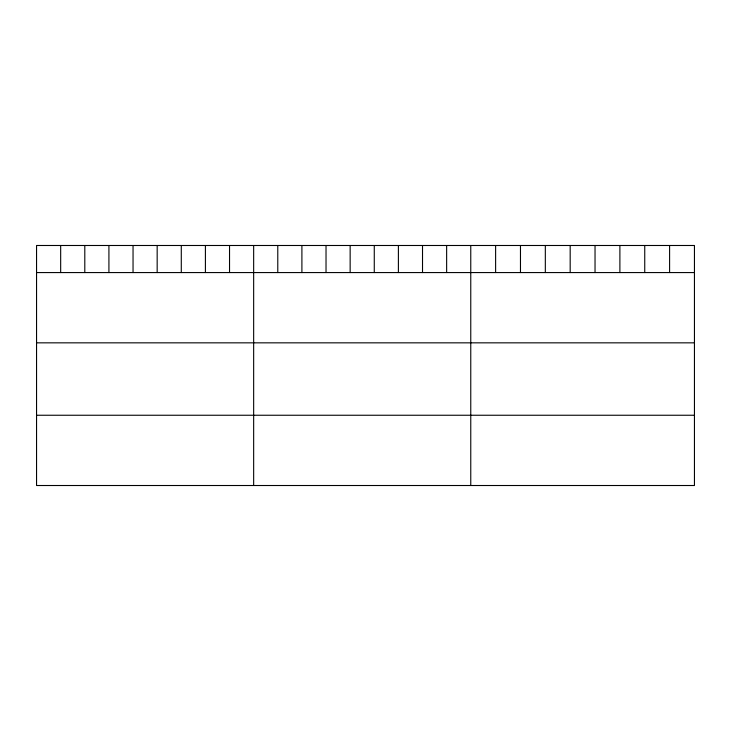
<?xml version="1.0" encoding="UTF-8"?>
<svg xmlns="http://www.w3.org/2000/svg" width="731" height="731" viewBox="0 0 731 731"><rect width="100%" height="100%" fill="white"/><g stroke="black" fill="none" stroke-linecap="round" stroke-linejoin="round"><path stroke-width="1.1" d="M694.45 272.572L694.45 485.512L36.55 485.512L36.55 245.488L694.45 245.488L694.45 272.572L36.55 272.572M36.55 342.839L694.45 342.839M36.55 415.245L694.45 415.245M669.596 245.488L669.596 272.572M644.742 245.488L644.742 272.572M619.888 245.488L619.888 272.572M595.034 245.488L595.034 272.572M570.18 245.488L570.18 272.572M545.326 245.488L545.326 272.572M520.472 245.488L520.472 272.572M495.618 245.488L495.618 272.572M470.764 245.488L470.764 485.512M446.641 245.488L446.641 272.572M422.518 245.488L422.518 272.572M398.395 245.488L398.395 272.572M374.272 245.488L374.272 272.572M350.149 245.488L350.149 272.572M326.026 245.488L326.026 272.572M301.903 245.488L301.903 272.572M277.78 245.488L277.78 272.572M253.657 245.488L253.657 485.512M229.534 245.488L229.534 272.572M205.411 245.488L205.411 272.572M181.288 245.488L181.288 272.572M157.165 245.488L157.165 272.572M133.042 245.488L133.042 272.572M108.919 245.488L108.919 272.572M84.796 245.488L84.796 272.572M60.673 245.488L60.673 272.572"/></g></svg>
